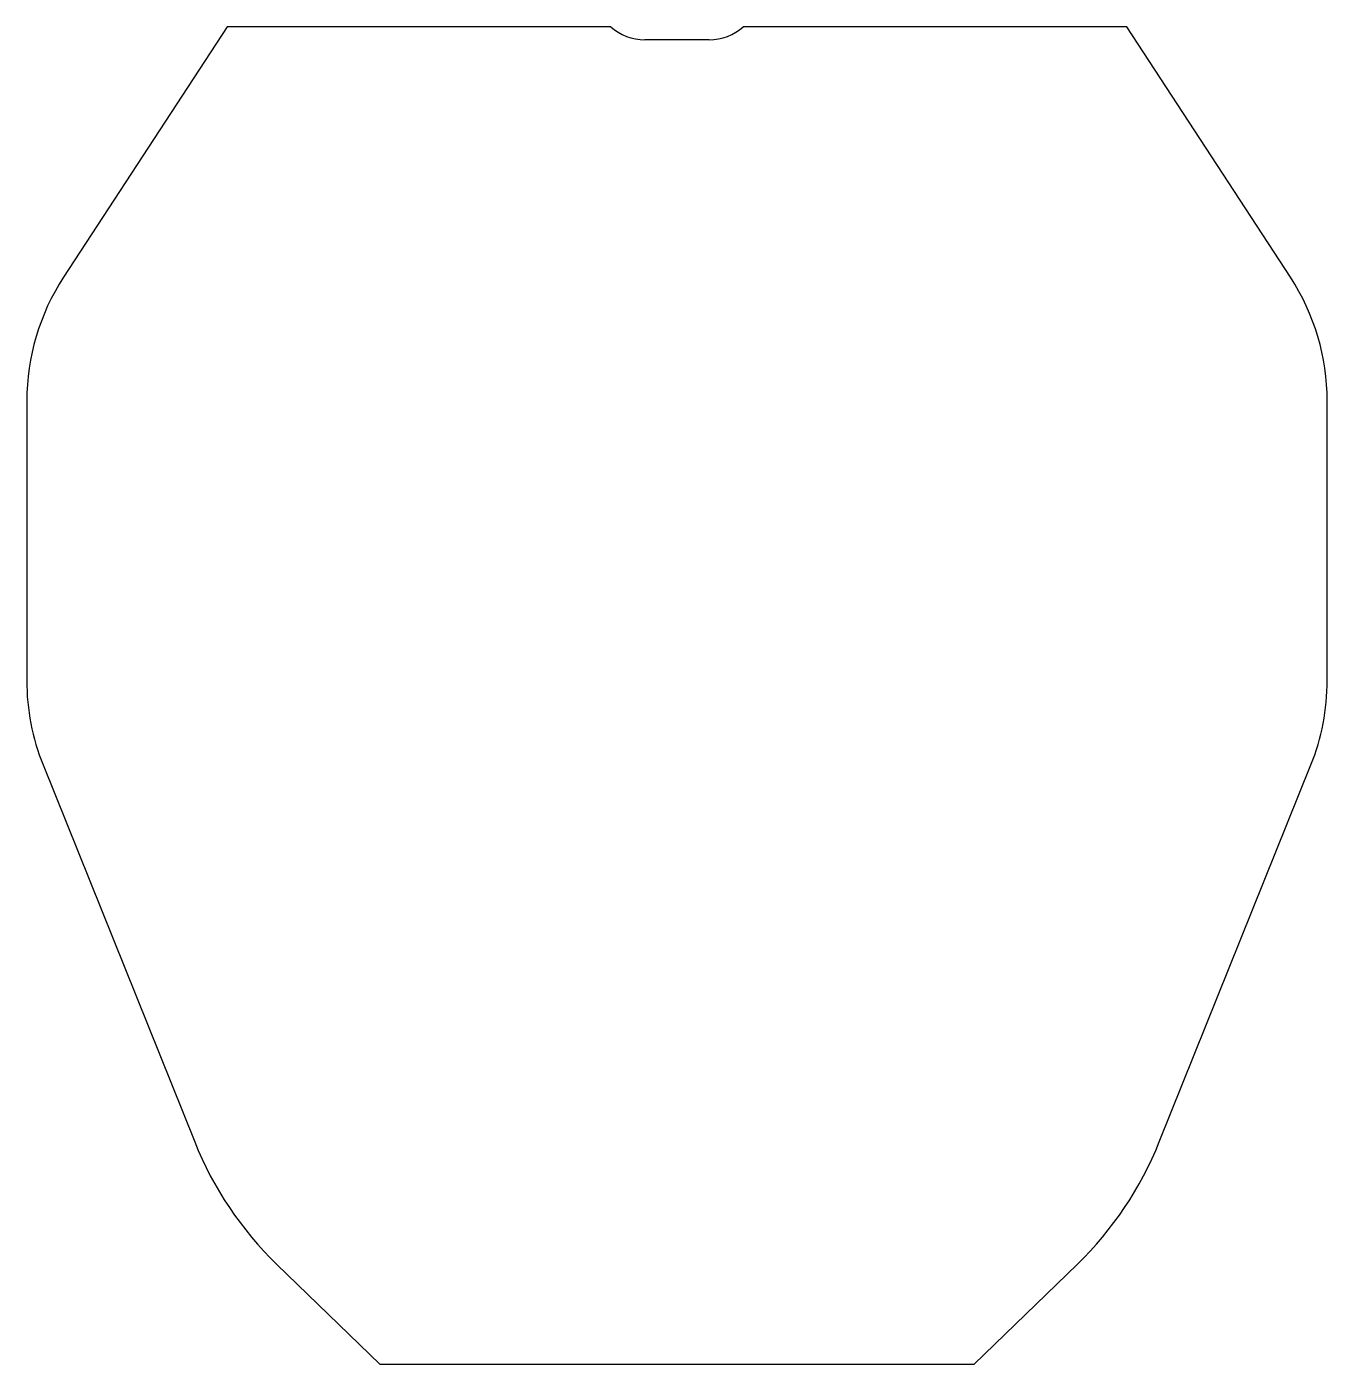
# Model space of a CAD drawing. Header units: millimetres. Extents: x -24.6 to 25.9, y -28 to 24.
import ezdxf

# ---------------------------------------------------------------- set-up
doc = ezdxf.new("R2010")
doc.units = ezdxf.units.MM
doc.layers.get('0').update_dxf_attribs({"linetype": 'CONTINUOUS'})

msp = doc.modelspace()

# ---------------------------------------------------------------- linework, layer by layer
for p, q in [((-16.816, 23.985), (-23.168, 14.247)), ((-1.907, 23.985), (-16.816, 23.985)), ((18.154, 23.985), (3.245, 23.985)), ((24.506, 14.247), (18.154, 23.985)), ((1.919, 23.482), (-0.581, 23.482)), ((-24.598, 9.439), (-24.598, -1.422)), ((25.936, -1.422), (25.936, 9.439)), ((-23.963, -4.704), (-18.073, -19.358)), ((19.411, -19.358), (25.301, -4.704)), ((-14.878, -24.116), (-10.877, -27.996)), ((12.215, -27.996), (16.216, -24.116)), ((-10.877, -27.996), (12.215, -27.996))]:
    msp.add_line(p, q)
for centre, radius, start, end in [((-0.581, 25.482), 2, 228.463, 270), ((1.919, 25.482), 2, 270, 311.537), ((-15.798, 9.439), 8.8, 146.8817, 180), ((17.136, 9.439), 8.8, 0, 33.1183), ((-15.798, -1.422), 8.8, 180, 201.8973), ((17.136, -1.422), 8.8, 338.1027, 360), ((-5.271, -14.212), 13.797, 201.8973, 225.8718), ((6.609, -14.212), 13.797, 314.1282, 338.1027)]:
    msp.add_arc(centre, radius, start, end)

doc.saveas('drawing.dxf')
